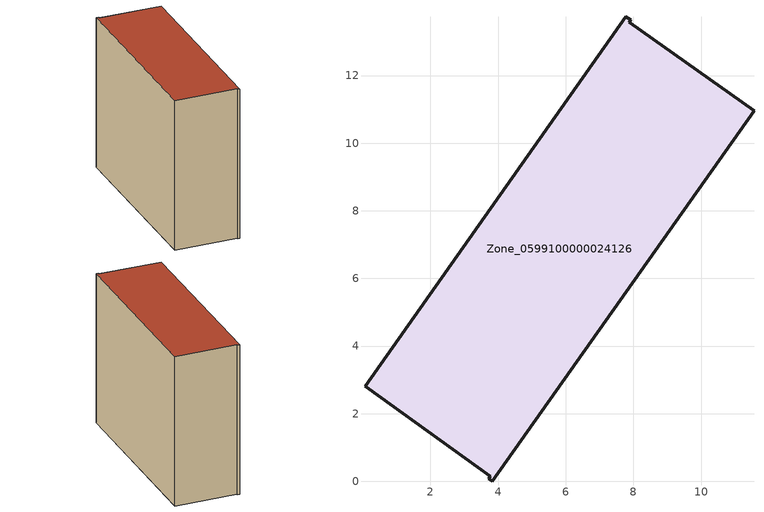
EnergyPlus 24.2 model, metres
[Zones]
Zone_0599100000024126
 floor ground (C_G): 3.83,0 3.72,0.08 3.77,0.15 0.08,2.81 7.78,13.74 7.92,13.64 7.87,13.58 11.57,10.96 z3.36
 wall outside (C_F): 7.87,13.58 7.92,13.64 7.78,13.74 0.08,2.81 3.77,0.15 3.72,0.08 3.83,0 11.57,10.96 7.87,13.58 z3.36:14.57
 roof outside (C_R): 3.72,0.08 3.83,0 11.57,10.96 7.87,13.58 7.92,13.64 7.78,13.74 0.08,2.81 3.77,0.15 z14.57
[BUILDING]
Pand.0599100000024126: North Axis=0; Terrain=City; Loads Convergence Tolerance Value=0.04; Temperature Convergence Tolerance Value=0.4; Solar Distribution=FullExterior; Maximum Number of Warmup Days=25; Minimum Number of Warmup Days=1
[Site:Location]
Rotterdam.The.Hague.AP_ZH_NLD Design_Conditions: Latitude=51.96; Longitude=4.45; Time Zone=1; Elevation=-4.5
[SITE:GROUNDTEMPERATURE:BUILDINGSURFACE]
18, 18, 18, 18, 18, 18, 18, 18, 18, 18, 18, 18
[MATERIAL] Thermal Absorptance=0.9; Solar Absorptance=0.7; Visible Absorptance=0.7
Name | Roughness | Thickness | Conductivity | Density | Specific Heat
G.TI.1992-2005 | MediumSmooth | 0.15 | 0.06 | 540 | 1210
F.TI.1992-2005 | Rough | 0.3 | 0.12 | 1920 | 840
R.TI.1992-2005 | MediumRough | 0.2 | 0.08 | 1500 | 1000
[CONSTRUCTION]
C_G: G.TI.1992-2005
C_F: F.TI.1992-2005
C_R: R.TI.1992-2005
[ZONE]
Zone_0599100000024126: Type=1; Multiplier=1; Ceiling Height=Autocalculate; Volume=Autocalculate; Floor Area=autocalculate; Part of Total Floor Area=Yes
[ZONEINFILTRATION:DESIGNFLOWRATE]
Infil_Zone_0599100000024126: Zone or ZoneList or Space or SpaceList=Zone_0599100000024126; Schedule=AlwaysOn; Design Flow Rate Calculation Method=Flow/Area; Flow Rate per Floor Area=0.0015; Constant Term Coefficient=1; Temperature Term Coefficient=0; Velocity Term Coefficient=0; Velocity Squared Term Coefficient=0
[HVACTEMPLATE:ZONE:IDEALLOADSAIRSYSTEM]
Zone_0599100000024126: Maximum Heating Supply Air Temperature=50; Minimum Cooling Supply Air Temperature=13; Maximum Heating Supply Air Humidity Ratio=0.0156; Minimum Cooling Supply Air Humidity Ratio=0.0077; Heating Limit=NoLimit; Cooling Limit=NoLimit; Dehumidification Control Type=ConstantSensibleHeatRatio; Cooling Sensible Heat Ratio=0.7; Dehumidification Setpoint=60; Humidification Control Type=None; Humidification Setpoint=30; Outdoor Air Method=None; Outdoor Air Flow Rate per Person=0.00944; Outdoor Air Flow Rate per Zone Floor Area=0; Outdoor Air Flow Rate per Zone=0; Demand Controlled Ventilation Type=None; Outdoor Air Economizer Type=NoEconomizer; Heat Recovery Type=None; Sensible Heat Recovery Effectiveness=0.7; Latent Heat Recovery Effectiveness=0.65
[ZONECONTROL:THERMOSTAT]
ThermostatControl_Zone_0599100000024126: Zone or ZoneList=Zone_0599100000024126; Control Type Schedule=DualSetpointControlType; Control 1=Thermostat_Zone_0599100000024126; Temperature Difference Between Cutout And Setpoint=0
[THERMOSTATSETPOINT:DUALSETPOINT]
Thermostat_Zone_0599100000024126: Heating Setpoint Temperature Schedule=HeatingSetpoint_Zone_0599100000024126; Cooling Setpoint Temperature Schedule=CoolingSetpoint_Zone_0599100000024126
[SCHEDULE:COMPACT]
HeatingSetpoint_Zone_0599100000024126: Through: 12/31, For: AllDays, Until: 24:00, 21
CoolingSetpoint_Zone_0599100000024126: Through: 12/31, For: AllDays, Until: 24:00, 24
DualSetpointControlType: Through: 12/31, For: AllDays, Until: 24:00, 4
AlwaysOn: Through: 12/31, For: AllDays, Until: 24:00, 1
